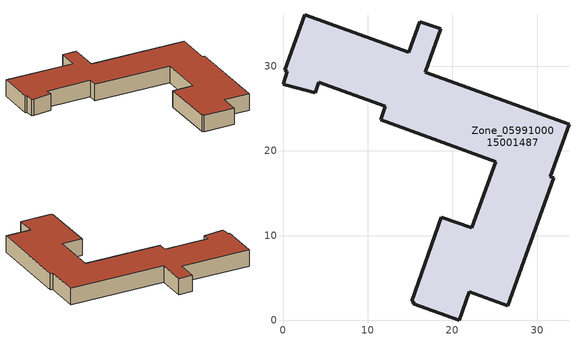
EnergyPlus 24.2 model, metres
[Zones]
Zone_0599100015001487
 floor ground (C_G): 14.84,31.65 16.16,35.21 18.64,34.39 16.8,29.25 33.75,23.14 31.53,16.96 31.95,16.8 26.52,1.75 22,3.38 20.82,0 15.37,1.98 15.44,2.18 15.22,2.27 18.66,12.15 22.3,10.93 25.11,18.75 11.53,23.68 12.06,25.25 4.21,28.08 3.82,26.87 0.47,27.72 0,27.89 0.51,29.41 0.21,29.51 2.58,36.08 z0.89
 wall outside (C_F): 0,27.89 0.47,27.72 3.82,26.87 4.21,28.08 12.06,25.25 11.53,23.68 25.11,18.75 22.3,10.93 18.66,12.15 15.22,2.27 15.44,2.18 15.37,1.98 20.82,0 22,3.38 26.52,1.75 31.95,16.8 31.53,16.96 33.75,23.14 16.8,29.25 18.64,34.39 16.16,35.21 14.84,31.65 2.58,36.08 0.21,29.51 0.51,29.41 0,27.89 z0.89:4.02
 roof outside (C_R): 15.37,1.98 20.82,0 22,3.38 26.52,1.75 31.95,16.8 31.53,16.96 33.75,23.14 16.8,29.25 18.64,34.39 16.16,35.21 14.84,31.65 2.58,36.08 0.21,29.51 0.51,29.41 0,27.89 0.47,27.72 3.82,26.87 4.21,28.08 12.06,25.25 11.53,23.68 25.11,18.75 22.3,10.93 18.66,12.15 15.22,2.27 15.44,2.18 z4.02
[BUILDING]
Pand.0599100015001487: North Axis=0; Terrain=City; Loads Convergence Tolerance Value=0.04; Temperature Convergence Tolerance Value=0.4; Solar Distribution=FullExterior; Maximum Number of Warmup Days=25; Minimum Number of Warmup Days=1
[Site:Location]
Rotterdam.The.Hague.AP_ZH_NLD Design_Conditions: Latitude=51.96; Longitude=4.45; Time Zone=1; Elevation=-4.5
[SITE:GROUNDTEMPERATURE:BUILDINGSURFACE]
18, 18, 18, 18, 18, 18, 18, 18, 18, 18, 18, 18
[MATERIAL] Thermal Absorptance=0.9; Solar Absorptance=0.7; Visible Absorptance=0.7
Name | Roughness | Thickness | Conductivity | Density | Specific Heat
G.D.1965 | MediumSmooth | 0.15 | 1 | 540 | 1210
F.D.1965 | Rough | 0.3 | 0.857143 | 1920 | 840
R.D.1965 | MediumRough | 0.2 | 0.08 | 1500 | 1000
[CONSTRUCTION]
C_G: G.D.1965
C_F: F.D.1965
C_R: R.D.1965
[ZONE]
Zone_0599100015001487: Type=1; Multiplier=1; Ceiling Height=Autocalculate; Volume=Autocalculate; Floor Area=autocalculate; Part of Total Floor Area=Yes
[ZONEINFILTRATION:DESIGNFLOWRATE]
Infil_Zone_0599100015001487: Zone or ZoneList or Space or SpaceList=Zone_0599100015001487; Schedule=AlwaysOn; Design Flow Rate Calculation Method=Flow/Area; Flow Rate per Floor Area=0.0042; Constant Term Coefficient=1; Temperature Term Coefficient=0; Velocity Term Coefficient=0; Velocity Squared Term Coefficient=0
[HVACTEMPLATE:ZONE:IDEALLOADSAIRSYSTEM]
Zone_0599100015001487: Maximum Heating Supply Air Temperature=50; Minimum Cooling Supply Air Temperature=13; Maximum Heating Supply Air Humidity Ratio=0.0156; Minimum Cooling Supply Air Humidity Ratio=0.0077; Heating Limit=NoLimit; Cooling Limit=NoLimit; Dehumidification Control Type=ConstantSensibleHeatRatio; Cooling Sensible Heat Ratio=0.7; Dehumidification Setpoint=60; Humidification Control Type=None; Humidification Setpoint=30; Outdoor Air Method=None; Outdoor Air Flow Rate per Person=0.00944; Outdoor Air Flow Rate per Zone Floor Area=0; Outdoor Air Flow Rate per Zone=0; Demand Controlled Ventilation Type=None; Outdoor Air Economizer Type=NoEconomizer; Heat Recovery Type=None; Sensible Heat Recovery Effectiveness=0.7; Latent Heat Recovery Effectiveness=0.65
[ZONECONTROL:THERMOSTAT]
ThermostatControl_Zone_0599100015001487: Zone or ZoneList=Zone_0599100015001487; Control Type Schedule=DualSetpointControlType; Control 1=Thermostat_Zone_0599100015001487; Temperature Difference Between Cutout And Setpoint=0
[THERMOSTATSETPOINT:DUALSETPOINT]
Thermostat_Zone_0599100015001487: Heating Setpoint Temperature Schedule=HeatingSetpoint_Zone_0599100015001487; Cooling Setpoint Temperature Schedule=CoolingSetpoint_Zone_0599100015001487
[SCHEDULE:COMPACT]
HeatingSetpoint_Zone_0599100015001487: Through: 12/31, For: AllDays, Until: 24:00, 21
CoolingSetpoint_Zone_0599100015001487: Through: 12/31, For: AllDays, Until: 24:00, 24
DualSetpointControlType: Through: 12/31, For: AllDays, Until: 24:00, 4
AlwaysOn: Through: 12/31, For: AllDays, Until: 24:00, 1
